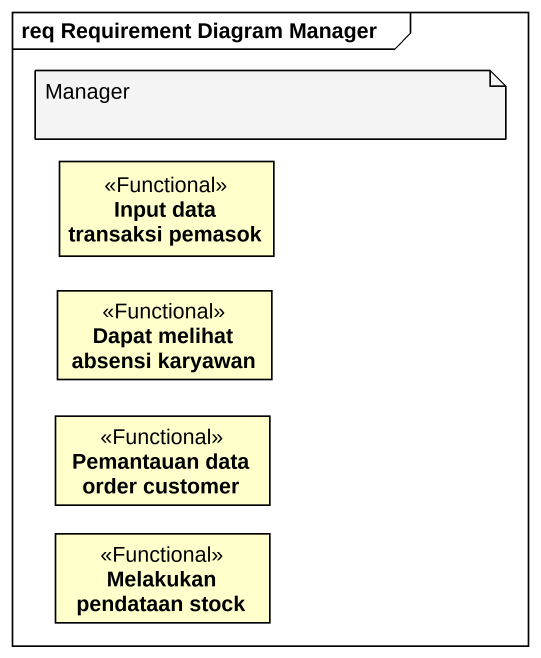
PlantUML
@startuml
mainframe req Requirement Diagram Manager
hide circle
hide empty members
class "Input data transaksi pemasok" as Input_data_transaksi_pemasok <<Functional>>
class "Dapat melihat absensi karyawan" as Dapat_melihat_absensi <<Functional>>
class "Pemantauan data order customer" as Pemantauan_data_order <<Functional>>
class "Melakukan pendataan stock" as Melakukan_pendataan_stock <<Functional>>
note as N1
  Manager
end note
@enduml
